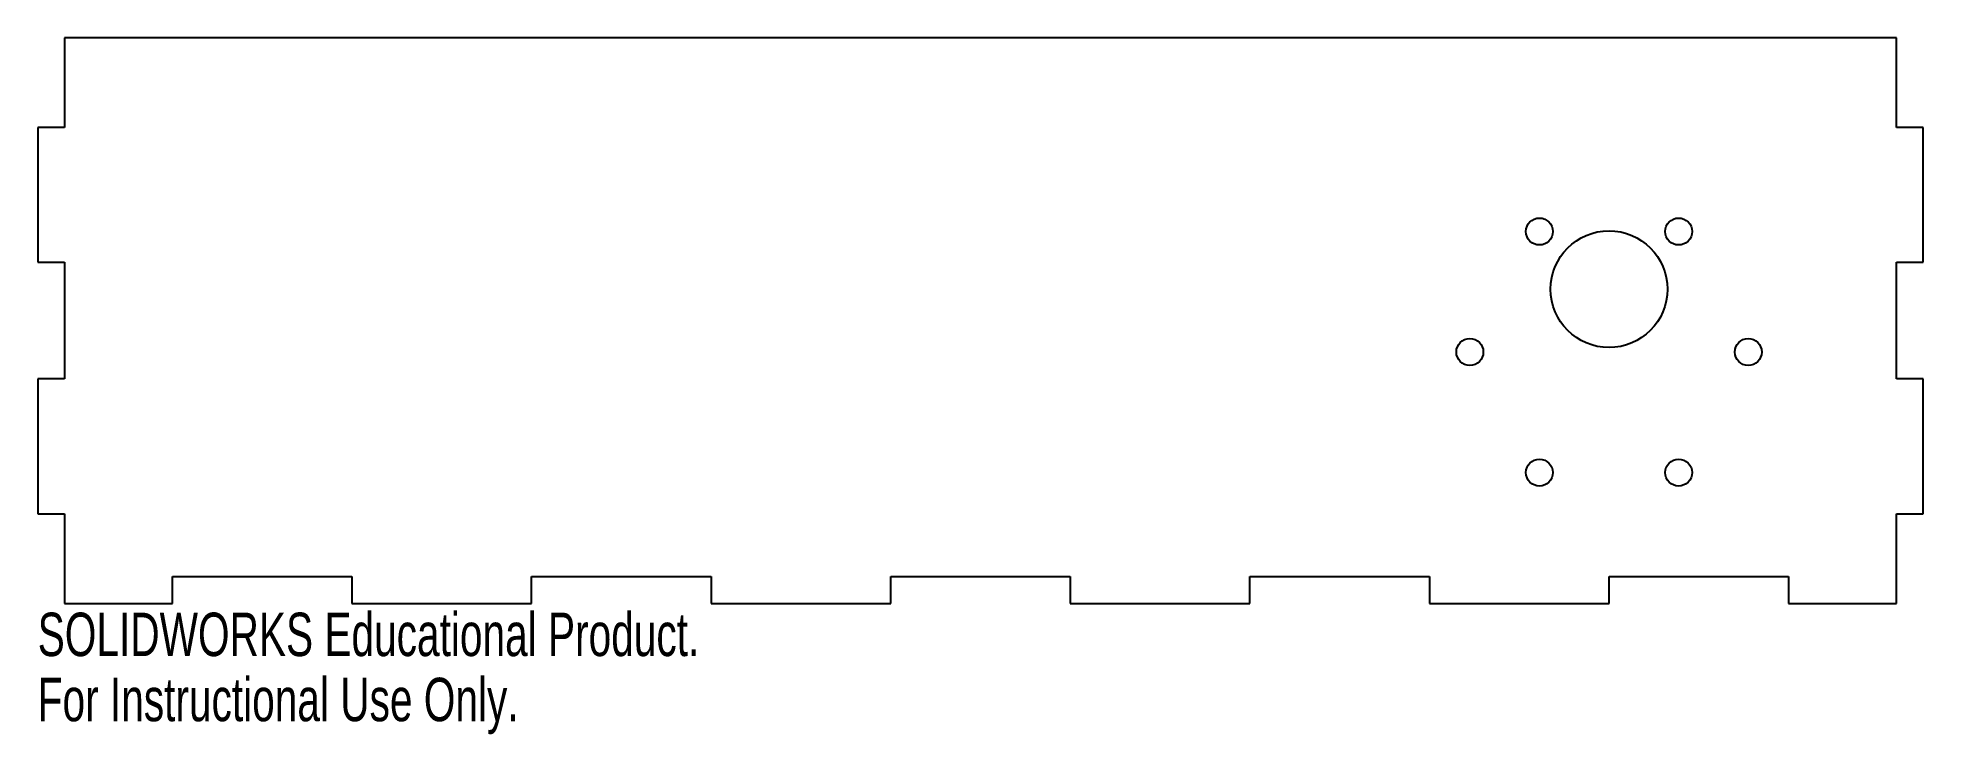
# Model space of a CAD drawing. Header units: millimetres. Extents: x -210 to 0, y -15 to 63.
import ezdxf

# ---------------------------------------------------------------- set-up
doc = ezdxf.new("R2010")
doc.units = ezdxf.units.MM
doc.styles.add('SLDTEXTSTYLE0', font='TXT', dxfattribs={"width": 0.7})

msp = doc.modelspace()

# ---------------------------------------------------------------- linework, layer by layer
at = {"color": 7, "linetype": 'Continuous', "lineweight": 25}
for p, q in [((-207, 63), (-207, 53)), ((-3, 63), (-207, 63)), ((-3, 53), (-3, 63)), ((-207, 53), (-210, 53)), ((-210, 53), (-210, 38)), ((0, 53), (-3, 53)), ((0, 38), (0, 53)), ((-210, 38), (-207, 38)), ((-207, 38), (-207, 25)), ((-3, 25), (-3, 38)), ((-3, 38), (0, 38)), ((-207, 25), (-210, 25)), ((-210, 25), (-210, 10)), ((0, 25), (-3, 25)), ((0, 10), (0, 25)), ((-210, 10), (-207, 10)), ((-207, 10), (-207, 0)), ((-3, 0), (-3, 10)), ((-3, 10), (0, 10)), ((-195, 0), (-195, 3)), ((-195, 3), (-175, 3)), ((-175, 3), (-175, 0)), ((-155, 0), (-155, 3)), ((-155, 3), (-135, 3)), ((-135, 3), (-135, 0)), ((-115, 0), (-115, 3)), ((-115, 3), (-95, 3)), ((-95, 3), (-95, 0)), ((-75, 0), (-75, 3)), ((-75, 3), (-55, 3)), ((-55, 3), (-55, 0)), ((-35, 0), (-35, 3)), ((-35, 3), (-15, 3)), ((-15, 3), (-15, 0)), ((-207, 0), (-195, 0)), ((-175, 0), (-155, 0)), ((-135, 0), (-115, 0)), ((-95, 0), (-75, 0)), ((-55, 0), (-35, 0)), ((-15, 0), (-3, 0))]:
    msp.add_line(p, q, dxfattribs=at)
for centre, radius in [((-42.75, 41.42), 1.5), ((-27.25, 41.42), 1.5), ((-35, 35), 6.5), ((-50.5, 28), 1.5), ((-19.5, 28), 1.5), ((-42.75, 14.58), 1.5), ((-27.25, 14.58), 1.5)]:
    msp.add_circle(centre, radius, dxfattribs=at)

# ---------------------------------------------------------------- texts
at = {"color": 7, "linetype": 'Continuous', "char_height": 4.8336, "attachment_point": 1, "style": 'SLDTEXTSTYLE0'}
for s, insert in [('SOLIDWORKS Educational Product.', (-210, -1.02)), ('For Instructional Use Only.', (-210, -8.27))]:
    msp.add_mtext(s, dxfattribs=dict(at, insert=insert))

doc.saveas('drawing.dxf')
